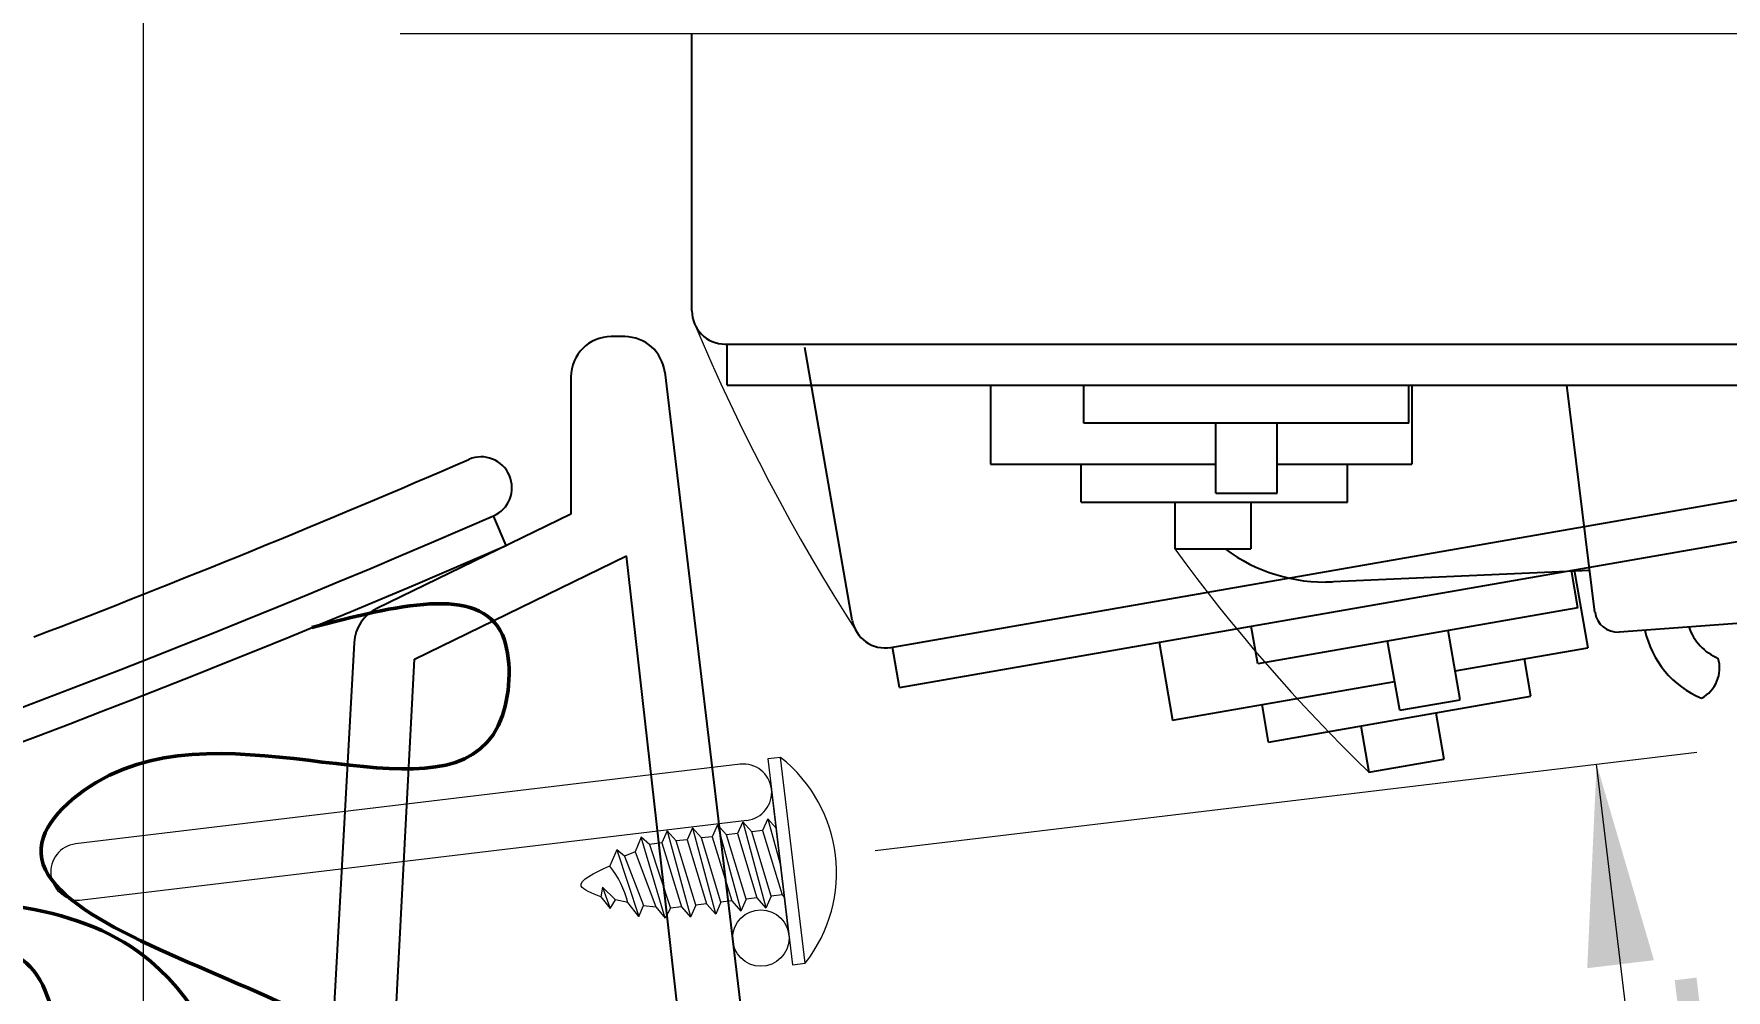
# Model space of a CAD drawing. Header units: inches. Extents: x -1.8 to 19, y -6.6 to 16.3.
# Drawn here: x 8.819 to 10.918, y 11.36 to 12.546 of the extents above; entities that cross this region are included whole.
import ezdxf

# ---------------------------------------------------------------- set-up
doc = ezdxf.new("R2010")
doc.units = ezdxf.units.IN
doc.header["$MEASUREMENT"] = 0
doc.linetypes.add('HIDDEN2', pattern=[4.7625, 3.175, -1.5875])
doc.linetypes.add('PHANTOMX2', pattern=[127, 63.5, -12.7, 12.7, -12.7, 12.7, -12.7])
for name, color, linetype, lineweight, true_color in [('carriage', 30, 'Continuous', 25, 0xff7f00), ('carriage rotated', 216, 'Continuous', 25, 0x800080), ('dimensions', 150, 'Continuous', 18, 0x0080ff), ('hardware', 30, 'Continuous', 9, 0xff7f00), ('hidden ... construction', 2, 'Continuous', 0, 0xffff00), ('interface cable', 3, 'Continuous', 18, 0x00ff00), ('keyboard', 96, 'Continuous', 25, 0x008000), ('keyboard cables', 4, 'Continuous', 50, 0x00ffff), ('top view', 7, 'Continuous', 25, 0xffffff)]:
    doc.layers.add(name, color=color, linetype=linetype, lineweight=lineweight, true_color=true_color)
doc.styles.add('textstyle28', font='txt')

# ---------------------------------------------------------------- blocks, each defined once
blk = doc.blocks.new('truss head')
at = {"layer": 'hardware', "color": 0}
for p, q in [((-0.1285, 0.0158), (-0.1285, 0)), ((0.1285, 0.0158), (-0.1285, 0.0158)), ((-0.1285, 0), (0.1285, 0)), ((-0.0548, -0.0088), (0.0059, 0)), ((-0.0422, 0), (-0.0548, -0.0088)), ((0.0409, -0.0026), (0.0447, 0)), ((0.1285, 0), (0.1285, 0.0158)), ((-0.0548, -0.0088), (-0.041, -0.0172)), ((-0.041, -0.0172), (0.0409, -0.0026)), ((0.0409, -0.0161), (-0.041, -0.0306)), ((-0.041, -0.0172), (-0.041, -0.0306)), ((0.0409, -0.0026), (0.0409, -0.0161)), ((0.0409, -0.0161), (0.0551, -0.0244)), ((-0.0548, -0.0402), (0.054, -0.0244)), ((-0.041, -0.0306), (-0.0548, -0.0402)), ((-0.0548, -0.0402), (-0.041, -0.0486)), ((-0.041, -0.0486), (0.0409, -0.034)), ((0.0409, -0.034), (0.0551, -0.0244)), ((0.0409, -0.034), (0.0409, -0.0476)), ((-0.0548, -0.0717), (0.054, -0.0558)), ((-0.041, -0.0621), (-0.0548, -0.0717)), ((0.0409, -0.0476), (-0.041, -0.0621)), ((-0.041, -0.0486), (-0.041, -0.0621)), ((0.0409, -0.0476), (0.0551, -0.0558)), ((0.0409, -0.0654), (0.0551, -0.0558)), ((-0.0548, -0.0717), (-0.041, -0.08)), ((-0.041, -0.08), (0.0409, -0.0654)), ((0.0409, -0.079), (-0.041, -0.0935)), ((-0.041, -0.08), (-0.041, -0.0935)), ((0.0409, -0.0654), (0.0409, -0.079)), ((0.0409, -0.079), (0.0551, -0.0872)), ((-0.0548, -0.1031), (0.054, -0.0873)), ((-0.041, -0.0935), (-0.0548, -0.1031)), ((-0.0548, -0.1031), (-0.041, -0.1114)), ((-0.041, -0.1114), (0.0409, -0.0968)), ((0.0409, -0.0968), (0.0551, -0.0872)), ((0.0409, -0.0968), (0.0409, -0.1104)), ((-0.0548, -0.1345), (0.054, -0.1187)), ((-0.041, -0.1249), (-0.0548, -0.1345)), ((0.0409, -0.1104), (-0.041, -0.1249)), ((-0.041, -0.1114), (-0.041, -0.1249)), ((0.0409, -0.1104), (0.0551, -0.1186)), ((0.0409, -0.1283), (0.0551, -0.1186)), ((-0.0548, -0.1345), (-0.041, -0.1428)), ((-0.041, -0.1428), (0.0409, -0.1283)), ((-0.041, -0.1428), (-0.0405, -0.1585)), ((-0.0405, -0.1585), (0.0409, -0.1418)), ((0.0409, -0.1283), (0.0409, -0.1418)), ((0.0409, -0.1418), (0.0525, -0.15)), ((0.0525, -0.15), (-0.0508, -0.1678)), ((-0.0405, -0.1585), (-0.0508, -0.1678)), ((-0.0508, -0.1678), (-0.0339, -0.1773)), ((-0.0339, -0.1773), (0.0371, -0.1597)), ((0.0335, -0.1748), (0.0371, -0.1597)), ((0.0371, -0.1597), (0.0525, -0.15)), ((-0.0388, -0.1996), (0.0465, -0.1823)), ((-0.0339, -0.1773), (-0.0301, -0.1908)), ((-0.0301, -0.1908), (0.0335, -0.1748)), ((0.0465, -0.1823), (0.0278, -0.1937)), ((0.0465, -0.1823), (0.0335, -0.1748)), ((-0.0301, -0.1908), (-0.0388, -0.1996)), ((-0.0388, -0.1996), (-0.02, -0.2105)), ((0.0227, -0.2085), (0.005, -0.2224)), ((0.0278, -0.1937), (0.0227, -0.2085)), ((0.0325, -0.2163), (0.0227, -0.2085)), ((0.005, -0.2224), (0.0325, -0.2163)), ((0.005, -0.2224), (0.0168, -0.2259)), ((0.0168, -0.2259), (0.0325, -0.2163))]:
    blk.add_line(p, q, dxfattribs=at)
for centre, radius, start, end in [((0, -0.1128), 0.1818, 45.02, 134.98), ((0.0418, -0.3101), 0.1172, 96.8429, 121.7828)]:
    blk.add_arc(centre, radius, start, end, dxfattribs=at)
blk.add_open_spline([(0.0168, -0.2259), (0.0111, -0.2366), (-0.0032, -0.2637), (-0.0136, -0.2306), (-0.02, -0.2105)], degree=3, knots=[0, 0, 0, 0, 0.02788332, 0.07113447, 0.07113447, 0.07113447, 0.07113447], dxfattribs=at)

msp = doc.modelspace()

# ---------------------------------------------------------------- linework, layer by layer
at = {"layer": 'carriage'}
for p, q in [((9.635, 12.2021), (9.635, 12.5455)), ((9.6763, 12.1608), (10.9656, 12.1608)), ((9.6786, 12.11), (9.6786, 12.1608)), ((9.6786, 12.11), (10.9452, 12.11)), ((10.0052, 12.11), (10.0052, 12.012)), ((10.1213, 12.0628), (10.1213, 12.11)), ((10.5242, 12.0628), (10.5242, 12.11)), ((10.5278, 12.11), (10.5278, 12.012)), ((10.755, 11.8282), (10.72, 12.11)), ((10.5242, 12.0628), (10.1213, 12.0628)), ((10.2847, 11.9757), (10.2847, 12.0628)), ((10.3609, 11.9757), (10.3609, 12.0628)), ((10.0052, 12.012), (10.2847, 12.012)), ((10.1177, 11.9648), (10.1177, 12.012)), ((10.3609, 12.012), (10.5278, 12.012)), ((10.448, 11.9648), (10.448, 12.012)), ((10.1177, 11.9648), (10.448, 11.9648)), ((10.2338, 11.9648), (10.2338, 11.9068)), ((10.2847, 11.9757), (10.3609, 11.9757)), ((10.3282, 11.9648), (10.3282, 11.9068)), ((10.2338, 11.9068), (10.3282, 11.9068)), ((10.7485, 11.8801), (10.4211, 11.8656)), ((11.2878, 11.8399), (10.7848, 11.8037))]:
    msp.add_line(p, q, dxfattribs=at)
for centre, radius, start, end in [((9.6763, 12.2021), 0.0413, 180, 270), ((10.42, 12.0721), 0.2064, 233.2396, 272.5464), ((10.7828, 11.8316), 0.028, 187.0783, 274.114), ((10.933, 11.8311), 0.1188, 192.1679, 247.2495), ((10.933, 11.8311), 0.0651, 198.9247, 247.2495), ((10.8669, 11.7591), 0.0426, 298.2185, 16.2805)]:
    msp.add_arc(centre, radius, start, end, dxfattribs=at)
at = {"layer": 'carriage rotated'}
for p, q in [((9.8339, 11.8182), (9.775, 12.1565)), ((9.8817, 11.7846), (11.1519, 12.0059)), ((9.8926, 11.7349), (11.1405, 11.9523)), ((10.7338, 11.8336), (10.7257, 11.8801)), ((10.7293, 11.8807), (10.7461, 11.7841)), ((10.7338, 11.8336), (10.3369, 11.7644)), ((10.3369, 11.7644), (10.3288, 11.8109)), ((10.5879, 11.7197), (10.5729, 11.8055)), ((9.8926, 11.7349), (9.8839, 11.785)), ((10.2144, 11.791), (10.2312, 11.6945)), ((10.5128, 11.7067), (10.4978, 11.7925)), ((10.5816, 11.7555), (10.7461, 11.7841)), ((10.6756, 11.724), (10.6675, 11.7704)), ((10.2312, 11.6945), (10.5066, 11.7424)), ((10.3502, 11.6673), (10.3421, 11.7138)), ((10.3502, 11.6673), (10.6756, 11.724)), ((10.5128, 11.7067), (10.5879, 11.7197)), ((10.5576, 11.7034), (10.5675, 11.6462)), ((10.4646, 11.6872), (10.4746, 11.63)), ((10.4746, 11.63), (10.5675, 11.6462))]:
    msp.add_line(p, q, dxfattribs=at)
at = {"layer": 'carriage rotated', "linetype": 'HIDDEN2', "lineweight": 13}
for radius, start, end in [(2.5134, 202.8167, 212.6978), (2.1295, 216.0762, 225.9573)]:
    msp.add_arc((11.955, 13.1607), radius, start, end, dxfattribs=at)
at = {"layer": 'carriage rotated'}
msp.add_arc((9.8746, 11.8253), 0.0413, 189.8811, 279.8811, dxfattribs=at)
at = {"layer": 'dimensions', "linetype": 'PHANTOMX2'}
msp.add_line((11.2463, 12.5455), (9.2734, 12.5455), dxfattribs=at)
at = {"layer": 'dimensions'}
for p, q in [((9.8623, 11.5329), (10.8811, 11.6549)), ((10.9175, 10.2996), (10.757, 11.64))]:
    msp.add_line(p, q, dxfattribs=at)
msp.add_solid([(10.757, 11.64), (10.8281, 11.3967), (10.7454, 11.3868)], dxfattribs=at)
at = {"layer": 'hardware', "lineweight": 18}
for p, q in [((9.6948, 11.6397), (8.8707, 11.541)), ((9.7554, 11.4284), (9.7338, 11.6091)), ((8.8791, 11.4715), (9.7032, 11.5702)), ((9.6859, 11.4201), (9.6684, 11.566))]:
    msp.add_line(p, q, dxfattribs=at)
msp.add_circle((9.7206, 11.4242), 0.035, dxfattribs=at)
for centre, start, end in [((9.699, 11.6049), 276.8288, 96.8288), ((8.8749, 11.5062), 96.8288, 276.8288)]:
    msp.add_arc(centre, 0.035, start, end, dxfattribs=at)
at = {"layer": 'hidden ... construction'}
msp.add_ray((8.955, 10), (0, 1), dxfattribs=at)
at = {"layer": 'interface cable', "lineweight": 50}
msp.add_open_spline([(11.663, 10.7228), (11.7985, 10.7363), (12.0032, 10.7568), (11.8559, 10.1941), (10.8407, 10.4485), (10.1491, 10.431), (9.0556, 10.1378), (9.2504, 11.4288), (8.6319, 11.4896), (8.0079, 11.4183), (8.5246, 11.293), (8.8554, 11.4991), (8.8585, 11.2344), (8.86, 11.1)], degree=3, knots=[0, 0, 0, 0, 0.299726, 0.452969, 1.39733, 2.506876, 3.008583, 4.16593, 4.550444, 4.94341, 5.255993, 5.552634, 5.858575, 5.858575, 5.858575, 5.858575], dxfattribs=at)
at = {"layer": 'keyboard'}
msp.add_line((9.4048, 11.9109), (9.3889, 11.9476), dxfattribs=at)
for centre, radius, start, end in [((3.9824, 24.4211), 13.5183, 290.96431, 293.43385), ((9.3737, 11.9827), 0.0382, 293.4338, 113.4338), ((3.9824, 24.4211), 13.5948, 271.0227, 293.43385), ((3.9824, 24.4211), 13.6348, 271.01969, 293.43385)]:
    msp.add_arc(centre, radius, start, end, dxfattribs=at)
at = {"layer": 'keyboard cables', "lineweight": 50}
msp.add_open_spline([(9.1636, 11.8092), (9.2676, 11.8363), (9.4157, 11.8749), (9.403, 11.5263), (9.0335, 11.7411), (8.7419, 11.4969), (9.2627, 11.3062), (9.5657, 11.0929), (9.5718, 10.8069), (9.5731, 10.7415)], degree=3, knots=[0, 0, 0, 0, 0.236557, 0.336557, 0.810818, 0.941361, 1.25628, 1.896846, 2.086944, 2.086944, 2.086944, 2.086944], dxfattribs=at)
at = {"layer": 'top view'}
for p, q in [((9.5517, 12.17), (9.535, 12.17)), ((9.485, 12.12), (9.485, 11.95)), ((9.6014, 12.1259), (9.8356, 10.17)), ((9.485, 11.95), (9.2444, 11.8329)), ((9.2909, 11.77), (9.5539, 11.8981)), ((9.755, 10.12), (9.5539, 11.8981)), ((9.2164, 11.7907), (9.1668, 10.8975)), ((9.205, 10.12), (9.2909, 11.77))]:
    msp.add_line(p, q, dxfattribs=at)
for centre, start, end in [((9.535, 12.12), 90, 180), ((9.5517, 12.12), 6.8288, 90), ((9.2663, 11.7879), 115.9611, 176.8202)]:
    msp.add_arc(centre, 0.05, start, end, dxfattribs=at)

# ---------------------------------------------------------------- block references
at = {"layer": 'hardware', "rotation": 276.828826725911}
msp.add_blockref('truss head', (9.7446, 11.5187), dxfattribs=at)

# ---------------------------------------------------------------- texts
at = {"layer": 'dimensions', "insert": (11.0119, 11.0888), "char_height": 0.25, "attachment_point": 5, "rotation": 276.8288, "style": 'textstyle28'}
msp.add_mtext('1.35', dxfattribs=at)

doc.saveas('drawing.dxf')
